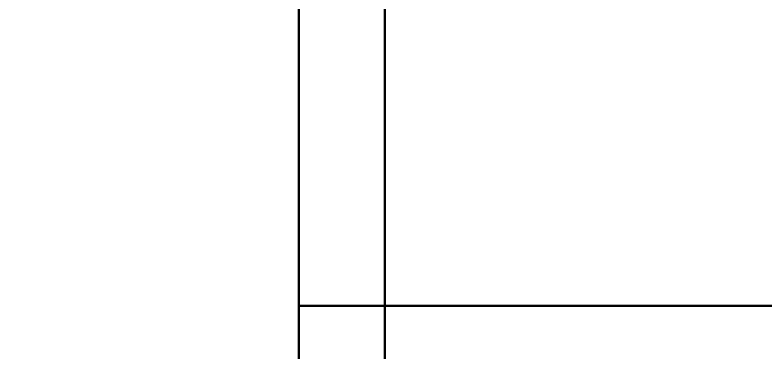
# Model space of a CAD drawing. Extents: x 69141456 to 70100388, y -33501327 to -33101377.
# Drawn here: x 69287712 to 69296680, y -33455079 to -33451042 of the extents above; entities that cross this region are included whole.
import ezdxf
from ezdxf import colors
from ezdxf.entities.mleader import LeaderData, LeaderLine
from ezdxf.math import Vec2, Vec3

# ---------------------------------------------------------------- set-up
doc = ezdxf.new("R2010")
doc.units = 0
doc.header["$LTSCALE"] = 100
doc.layers.add('PDF _СС_Схема', color=7, linetype='Continuous')
doc.layers.add('СС. Текст', color=7, linetype='Continuous')
doc.styles.add('ISOCPEUR', font='isocpeui.ttf', dxfattribs={"height": 250})

msp = doc.modelspace()

# ---------------------------------------------------------------- linework, layer by layer
at = {"layer": 'PDF _СС_Схема', "lineweight": 30}
for points in [[(69291106.9, -33425583.9), (69292133.6, -33425583.9), (69292133.6, -33473370.2), (69291106.9, -33473370.2)], [(69291106.9, -33445941.2), (69371400.1, -33445941.2), (69371400.1, -33454515.9), (69291106.9, -33454515.9)], [(69291106.9, -33454515.9), (69371400.1, -33454515.9), (69371400.1, -33469879.9), (69291106.9, -33469879.9)]]:
    msp.add_lwpolyline(points, close=True, dxfattribs=at)

# ---------------------------------------------------------------- leaders
at = {"layer": 'СС. Текст', "lineweight": 0}
ml = msp.add_multileader_mtext('Standard', dxfattribs=at)
ml.set_content('{\\C256;ЛЧ1.1}', color=7, style='ISOCPEUR')
ml.set_leader_properties(color=256)
ml.build(insert=Vec2(0, 0))
ml.multileader.update_dxf_attribs({"text_left_attachment_type": 6, "text_right_attachment_type": 6, "dogleg_length": 0.1, "arrow_head_size": 0, "scale": 100})
ctx = ml.context
ctx.base_point, ctx.scale, ctx.char_height, ctx.arrow_head_size, ctx.landing_gap_size, ctx.plane_origin = Vec3(69300804.5, -33452939.9), 100, 250, 0, 0, Vec3(69298979.6, -33453423.2)
ctx.left_attachment, ctx.right_attachment, ctx.text_align_type = 6, 6, 1
notes = []
notes.append((ctx, [(1, (1, 1, 0), (69301609.7, -33452939.9), (-1, 0), 10, [(0, [(69302568.6, -33451942.1)], 0, [])])]))
ctx.mtext.insert, ctx.mtext.width, ctx.mtext.defined_height, ctx.mtext.alignment, ctx.mtext.flow_direction = Vec3(69301202.1, -33452639.9), 1210.419, 370.7, 2, 5
for ctx, leaders in notes:
    for number, flags, end, landing, length, lines in leaders:
        leader = LeaderData()
        leader.index, (leader.has_last_leader_line, leader.has_dogleg_vector, leader.attachment_direction) = number, flags
        leader.last_leader_point, leader.dogleg_vector, leader.dogleg_length = Vec3(end), Vec3(landing), length
        for number, points, colour, breaks in lines:
            line = LeaderLine()
            line.index, line.vertices, line.color, line.breaks = number, Vec3.list(points), colors.encode_raw_color(colour), breaks
            leader.lines.append(line)
        ctx.leaders.append(leader)

doc.saveas('drawing.dxf')
